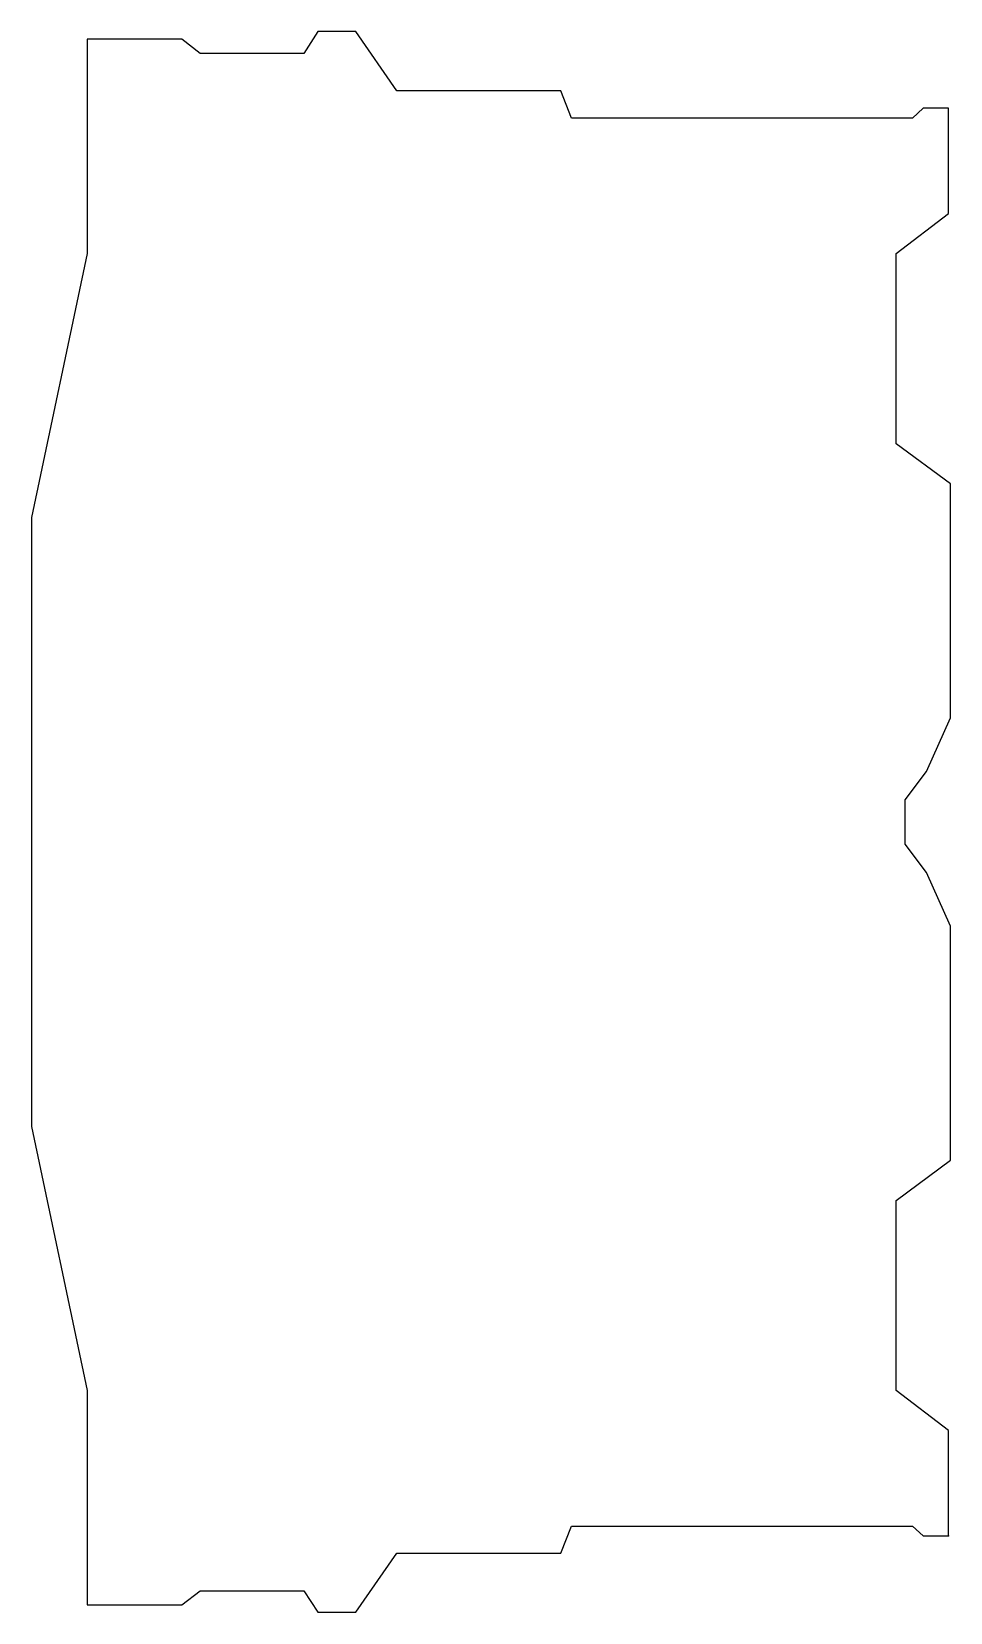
# Model space of a CAD drawing. Header units: centimetres. Extents: x -8.2 to 0, y -0.7 to 13.4.
import ezdxf

# ---------------------------------------------------------------- set-up
doc = ezdxf.new("R2010")
doc.units = ezdxf.units.CM
doc.header["$MEASUREMENT"] = 0
doc.layers.add('chasis v1_Outline', color=7, linetype='Continuous')

msp = doc.modelspace()

# ---------------------------------------------------------------- linework, layer by layer
at = {"layer": 'chasis v1_Outline'}
for p, q in [((-5.62, 13.404, 0), (-5.746, 13.21, 0)), ((-5.281, 13.404, 0), (-5.62, 13.404, 0)), ((-4.915, 12.875, 0), (-5.281, 13.404, 0)), ((-6.833, 13.337, 0), (-7.677, 13.337, 0)), ((-7.677, 13.337, 0), (-7.677, 11.427, 0)), ((-6.67, 13.21, 0), (-6.833, 13.337, 0)), ((-5.746, 13.21, 0), (-6.67, 13.21, 0)), ((-3.454, 12.875, 0), (-4.915, 12.875, 0)), ((-3.359, 12.634, 0), (-3.454, 12.875, 0)), ((-0.228, 12.722, 0), (-0.321, 12.634, 0)), ((0, 12.722, 0), (-0.228, 12.722, 0)), ((0, 11.784, 0), (0, 12.722, 0)), ((-0.321, 12.634, 0), (-3.359, 12.634, 0)), ((-0.467, 11.427, 0), (0, 11.784, 0)), ((-7.677, 11.427, 0), (-8.171, 9.075, 0)), ((-0.467, 9.732, 0), (-0.467, 11.427, 0)), ((0.016, 9.375, 0), (-0.467, 9.732, 0)), ((0.016, 7.288, 0), (0.016, 9.375, 0)), ((-8.171, 9.075, 0), (-8.171, 3.647, 0)), ((-0.198, 6.811, 0), (0.016, 7.288, 0)), ((-0.386, 6.557, 0), (-0.198, 6.811, 0)), ((-0.386, 6.164, 0), (-0.386, 6.557, 0)), ((-0.198, 5.91, 0), (-0.386, 6.164, 0)), ((0.016, 5.433, 0), (-0.198, 5.91, 0)), ((0.016, 3.347, 0), (0.016, 5.433, 0)), ((-8.171, 3.647, 0), (-7.677, 1.295, 0)), ((-0.467, 2.989, 0), (0.016, 3.347, 0)), ((-0.467, 1.295, 0), (-0.467, 2.989, 0)), ((-7.677, 1.295, 0), (-7.677, -0.615, 0)), ((0, 0.938, 0), (-0.467, 1.295, 0)), ((0, 0, 0), (0, 0.938, 0)), ((-3.454, -0.154, 0), (-3.359, 0.087, 0)), ((-3.359, 0.087, 0), (-0.321, 0.087, 0)), ((-0.321, 0.087, 0), (-0.228, 0, 0)), ((-0.228, 0, 0), (0, 0, 0)), ((-5.281, -0.682, 0), (-4.915, -0.154, 0)), ((-4.915, -0.154, 0), (-3.454, -0.154, 0)), ((-6.833, -0.615, 0), (-6.67, -0.489, 0)), ((-6.67, -0.489, 0), (-5.746, -0.489, 0)), ((-5.746, -0.489, 0), (-5.62, -0.682, 0)), ((-7.677, -0.615, 0), (-6.833, -0.615, 0)), ((-5.62, -0.682, 0), (-5.281, -0.682, 0))]:
    msp.add_line(p, q, dxfattribs=at)
msp.add_point((0, 0), dxfattribs=at)

doc.saveas('drawing.dxf')
